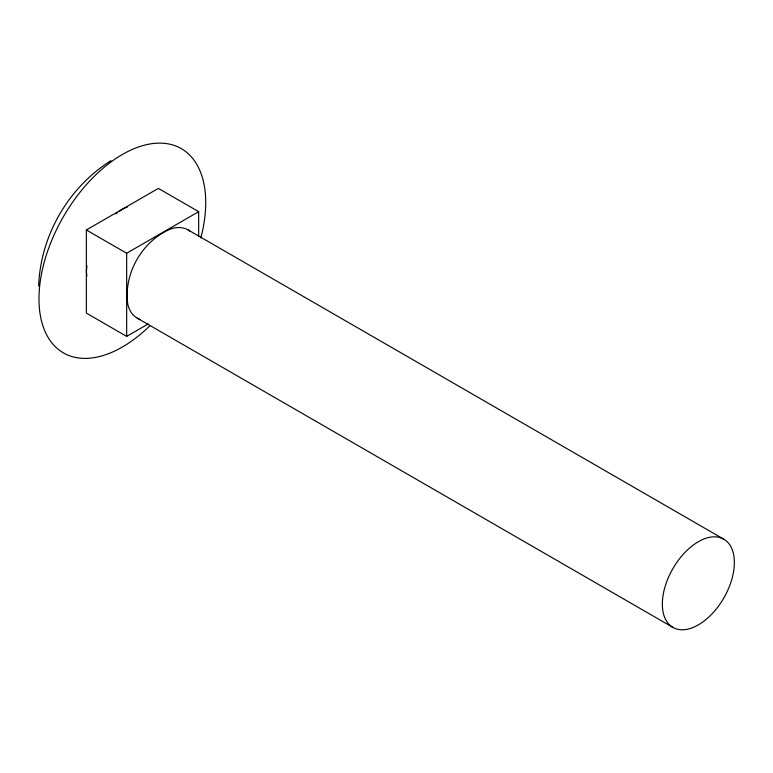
<?xml version="1.0" encoding="UTF-8"?>
<svg xmlns="http://www.w3.org/2000/svg" width="773" height="773" viewBox="0 0 773 773"><rect width="100%" height="100%" fill="white"/><g stroke="black" fill="none" stroke-linecap="round" stroke-linejoin="round"><path stroke-width="1.16" d="M38.65 285.971C40.515 235.562 68.275 187.472 111.003 160.649M86.963 265.806L86.354 271.536L86.895 276M115.834 213.937L117.689 212.585M119.554 211.222L122.356 209.183L127.526 206.98M148.271 323.916L126.675 336.381L86.354 313.104L86.354 229.968L158.349 188.399L198.671 211.676L198.671 236.615M86.354 229.968L126.675 253.244L198.671 211.676M188.129 229.939L723.808 539.206A50.912 29.393 -60 0 1 707.672 618.071A50.912 29.393 -60 0 1 663.572 592.62A50.912 29.393 -60 0 1 723.808 539.206M137.217 318.118L672.897 627.396M126.675 253.244L126.675 336.381M149.749 325.858A117.911 68.072 -60 0 1 39.462 308.997A117.911 68.072 -60 0 1 132.222 149.46A117.911 68.072 -60 0 1 200.806 238.045M189.955 231.156A50.912 29.393 -60 0 0 171.993 228.499C142.676 239.717 122.955 273.874 127.903 304.862A50.912 29.393 -60 0 0 140.222 319.491"/></g></svg>
